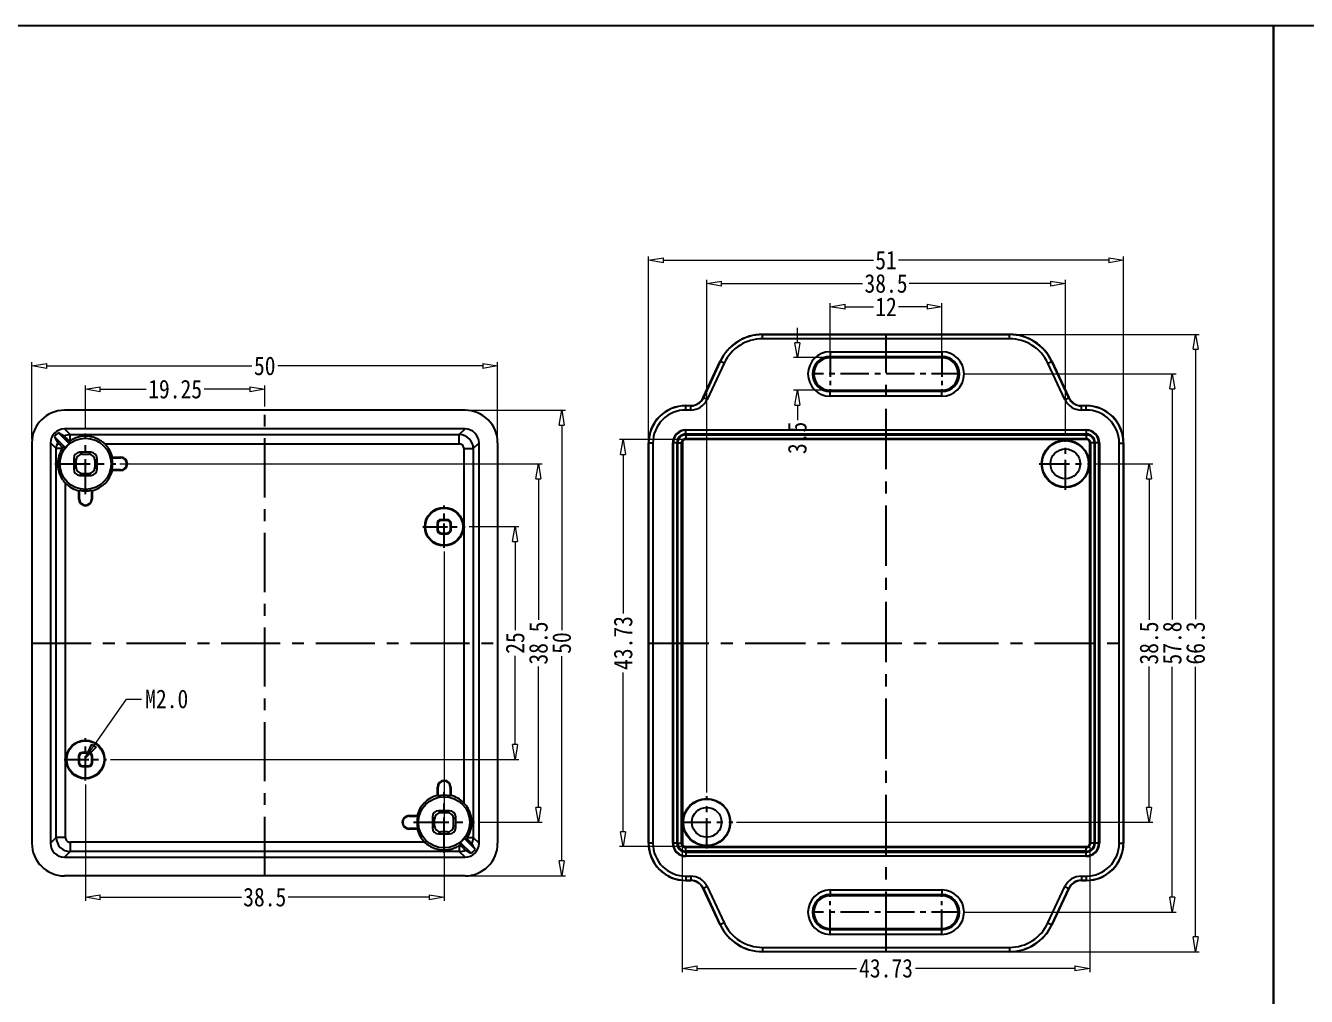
# Model space of a CAD drawing. Header units: millimetres. Extents: x 1786 to 4839, y -3109 to -1928.
# Drawn here: x 4467 to 4604.5, y -2880.4 to -2776.1 of the extents above; entities that cross this region are included whole.
import ezdxf

# ---------------------------------------------------------------- set-up
doc = ezdxf.new("R2010")
doc.units = ezdxf.units.MM
doc.linetypes.add('CENTER', pattern=[50.8, 31.75, -6.35, 6.35, -6.35])
doc.layers.add('dim', color=3, linetype='Continuous', lineweight=9)
doc.styles.add('FFS', font='simfang.ttf', dxfattribs={"width": 0.85})
doc.dimstyles.new('YanXiu', dxfattribs={"dimtxt": 2.5, "dimasz": 2.2, "dimexe": 1, "dimexo": 0.6, "dimgap": 0.66, "dimtad": 0, "dimzin": 9, "dimdsep": 46, "dimtxsty": 'FFS', "dimblk": 'CLOSEDBLANK', "dimcen": 0, "dimclrd": 256, "dimclre": 131, "dimclrt": 42, "dimazin": 0, "dimtfac": 1, "dimtofl": 0, "dimtmove": 0, "dimatfit": 3, "dimldrblk": 'CLOSEDBLANK', "dimfxl": 0, "dimlwd": 5, "dimlwe": 5, "dimarcsym": 0})

# ---------------------------------------------------------------- blocks, each defined once
blk = doc.blocks.new('_ClosedBlank')
at = {"color": 0, "linetype": 'ByBlock', "lineweight": -2}
for p, q in [((-1, 0.167), (0, 0)), ((-1, 0.167), (-1, -0.167)), ((0, 0), (-1, -0.167))]:
    blk.add_line(p, q, dxfattribs=at)
blk = doc.blocks.new('*D66')
at = {"layer": 'Defpoints', "color": 0}
for p in [(4727.49, -2823.77, 0), (4732.84, -2823.77), (4688.99, -2848.77, 0)]:
    blk.add_point(p, dxfattribs=at)
at = {"layer": 'dim', "color": 131, "lineweight": 5}
for p, q in [((4727.89, -2823.77), (4733.24, -2823.77)), ((4689.39, -2848.77), (4733.24, -2848.77))]:
    blk.add_line(p, q, dxfattribs=at)
at = {"layer": 'dim', "lineweight": 5}
for p, q in [((4732.84, -2825.37), (4732.84, -2834.9)), ((4732.84, -2847.17), (4732.84, -2837.65))]:
    blk.add_line(p, q, dxfattribs=at)
at = {"layer": 'dim', "lineweight": 5, "xscale": 1.6, "yscale": 1.6, "zscale": 1.6}
for p, rotation in [((4732.84, -2823.77), 90), ((4732.84, -2848.77), 270)]:
    blk.add_blockref('_ClosedBlank', p, dxfattribs=dict(at, rotation=rotation))
at = {"layer": 'dim', "color": 42, "insert": (4732.84, -2836.27), "char_height": 2, "attachment_point": 5, "rotation": 90, "style": 'FFS'}
blk.add_mtext('25', dxfattribs=at)
blk = doc.blocks.new('*D67')
at = {"layer": 'Defpoints', "color": 0}
for p in [(4689.99, -2817.02, 0), (4735.34, -2817.02), (4728.49, -2855.52, 0)]:
    blk.add_point(p, dxfattribs=at)
at = {"layer": 'dim', "color": 131, "lineweight": 5}
for p, q in [((4690.39, -2817.02), (4735.74, -2817.02)), ((4728.89, -2855.52), (4735.74, -2855.52))]:
    blk.add_line(p, q, dxfattribs=at)
at = {"layer": 'dim', "lineweight": 5}
for p, q in [((4735.34, -2818.62), (4735.34, -2833.77)), ((4735.34, -2853.92), (4735.34, -2838.78))]:
    blk.add_line(p, q, dxfattribs=at)
at = {"layer": 'dim', "lineweight": 5, "xscale": 1.6, "yscale": 1.6, "zscale": 1.6}
for p, rotation in [((4735.34, -2817.02), 90), ((4735.34, -2855.52), 270)]:
    blk.add_blockref('_ClosedBlank', p, dxfattribs=dict(at, rotation=rotation))
at = {"layer": 'dim', "color": 42, "insert": (4735.34, -2836.27), "char_height": 2, "attachment_point": 5, "rotation": 90, "style": 'FFS'}
blk.add_mtext('38.5', dxfattribs=at)
blk = doc.blocks.new('*D68')
at = {"layer": 'Defpoints', "color": 0}
for p in [(4727.47, -2811.27, 0), (4737.84, -2811.27), (4727.47, -2861.27, 0)]:
    blk.add_point(p, dxfattribs=at)
at = {"layer": 'dim', "color": 131, "lineweight": 5}
for p, q in [((4727.86, -2811.27), (4738.24, -2811.27)), ((4727.86, -2861.27), (4738.24, -2861.27))]:
    blk.add_line(p, q, dxfattribs=at)
at = {"layer": 'dim', "lineweight": 5}
for p, q in [((4737.84, -2812.87), (4737.84, -2834.87)), ((4737.84, -2859.67), (4737.84, -2837.68))]:
    blk.add_line(p, q, dxfattribs=at)
at = {"layer": 'dim', "lineweight": 5, "xscale": 1.6, "yscale": 1.6, "zscale": 1.6}
for p, rotation in [((4737.84, -2811.27), 90), ((4737.84, -2861.27), 270)]:
    blk.add_blockref('_ClosedBlank', p, dxfattribs=dict(at, rotation=rotation))
at = {"layer": 'dim', "color": 42, "insert": (4737.84, -2836.27), "char_height": 2, "attachment_point": 5, "rotation": 90, "style": 'FFS'}
blk.add_mtext('50', dxfattribs=at)
blk = doc.blocks.new('*D69')
at = {"layer": 'Defpoints', "color": 0}
for p in [(4705.96, -2809.01), (4705.96, -2811.27, 0), (4686.71, -2813.75, 0)]:
    blk.add_point(p, dxfattribs=at)
at = {"layer": 'dim', "color": 131, "lineweight": 5}
for p, q in [((4686.71, -2813.35), (4686.71, -2808.61)), ((4705.96, -2810.87), (4705.96, -2808.61))]:
    blk.add_line(p, q, dxfattribs=at)
at = {"layer": 'dim', "lineweight": 5}
for p, q in [((4688.31, -2809.01), (4693.23, -2809.01)), ((4704.36, -2809.01), (4699.45, -2809.01))]:
    blk.add_line(p, q, dxfattribs=at)
at = {"layer": 'dim', "lineweight": 5, "xscale": 1.6, "yscale": 1.6, "zscale": 1.6, "rotation": 180}
blk.add_blockref('_ClosedBlank', (4686.71, -2809.01), dxfattribs=at)
at = {"layer": 'dim', "lineweight": 5, "xscale": 1.6, "yscale": 1.6, "zscale": 1.6}
blk.add_blockref('_ClosedBlank', (4705.96, -2809.01), dxfattribs=at)
at = {"layer": 'dim', "color": 42, "insert": (4696.34, -2809.01), "char_height": 2, "attachment_point": 5, "style": 'FFS'}
blk.add_mtext('19.25', dxfattribs=at)
blk = doc.blocks.new('*D70')
at = {"layer": 'Defpoints', "color": 0}
for p in [(4730.96, -2806.51), (4680.96, -2814.77, 0), (4730.96, -2814.77, 0)]:
    blk.add_point(p, dxfattribs=at)
at = {"layer": 'dim', "color": 131, "lineweight": 5}
for p, q in [((4680.96, -2814.37), (4680.96, -2806.11)), ((4730.96, -2814.37), (4730.96, -2806.11))]:
    blk.add_line(p, q, dxfattribs=at)
at = {"layer": 'dim', "lineweight": 5}
for p, q in [((4682.56, -2806.51), (4704.56, -2806.51)), ((4729.36, -2806.51), (4707.36, -2806.51))]:
    blk.add_line(p, q, dxfattribs=at)
at = {"layer": 'dim', "lineweight": 5, "xscale": 1.6, "yscale": 1.6, "zscale": 1.6, "rotation": 180}
blk.add_blockref('_ClosedBlank', (4680.96, -2806.51), dxfattribs=at)
at = {"layer": 'dim', "lineweight": 5, "xscale": 1.6, "yscale": 1.6, "zscale": 1.6}
blk.add_blockref('_ClosedBlank', (4730.96, -2806.51), dxfattribs=at)
at = {"layer": 'dim', "color": 42, "insert": (4705.96, -2806.51), "char_height": 2, "attachment_point": 5, "style": 'FFS'}
blk.add_mtext('50', dxfattribs=at)
blk = doc.blocks.new('*D71')
at = {"layer": 'Defpoints', "color": 0}
for p in [(4725.21, -2826.05, 0), (4686.71, -2851.05, 0), (4725.21, -2863.57)]:
    blk.add_point(p, dxfattribs=at)
at = {"layer": 'dim', "color": 131, "lineweight": 5}
for p, q in [((4725.21, -2826.45), (4725.21, -2863.97)), ((4686.71, -2851.45), (4686.71, -2863.97))]:
    blk.add_line(p, q, dxfattribs=at)
at = {"layer": 'dim', "lineweight": 5}
for p, q in [((4688.31, -2863.57), (4703.46, -2863.57)), ((4723.61, -2863.57), (4708.47, -2863.57))]:
    blk.add_line(p, q, dxfattribs=at)
at = {"layer": 'dim', "lineweight": 5, "xscale": 1.6, "yscale": 1.6, "zscale": 1.6, "rotation": 180}
blk.add_blockref('_ClosedBlank', (4686.71, -2863.57), dxfattribs=at)
at = {"layer": 'dim', "lineweight": 5, "xscale": 1.6, "yscale": 1.6, "zscale": 1.6}
blk.add_blockref('_ClosedBlank', (4725.21, -2863.57), dxfattribs=at)
at = {"layer": 'dim', "color": 42, "insert": (4705.96, -2863.57), "char_height": 2, "attachment_point": 5, "style": 'FFS'}
blk.add_mtext('38.5', dxfattribs=at)
blk = doc.blocks.new('*D72')
at = {"layer": 'Defpoints', "color": 0}
for p in [(4544.47, -2863.93, 0), (4588.2, -2863.93, 0), (4588.2, -2877.37)]:
    blk.add_point(p, dxfattribs=at)
at = {"layer": 'dim', "color": 131, "lineweight": 5}
for p, q in [((4544.47, -2864.33), (4544.47, -2877.77)), ((4588.2, -2864.33), (4588.2, -2877.77))]:
    blk.add_line(p, q, dxfattribs=at)
at = {"layer": 'dim', "lineweight": 5}
for p, q in [((4546.07, -2877.37), (4563.17, -2877.37)), ((4586.6, -2877.37), (4569.51, -2877.37))]:
    blk.add_line(p, q, dxfattribs=at)
at = {"layer": 'dim', "lineweight": 5, "xscale": 1.6, "yscale": 1.6, "zscale": 1.6, "rotation": 180}
blk.add_blockref('_ClosedBlank', (4544.47, -2877.37), dxfattribs=at)
at = {"layer": 'dim', "lineweight": 5, "xscale": 1.6, "yscale": 1.6, "zscale": 1.6}
blk.add_blockref('_ClosedBlank', (4588.2, -2877.37), dxfattribs=at)
at = {"layer": 'dim', "color": 42, "insert": (4566.34, -2877.37), "char_height": 2, "attachment_point": 5, "style": 'FFS'}
blk.add_mtext('43.73', dxfattribs=at)
blk = doc.blocks.new('*D73')
at = {"layer": 'Defpoints', "color": 0}
for p in [(4538.12, -2820.57), (4544.84, -2820.57, 0), (4544.84, -2864.3, 0)]:
    blk.add_point(p, dxfattribs=at)
at = {"layer": 'dim', "color": 131, "lineweight": 5}
for p, q in [((4544.44, -2820.57), (4537.72, -2820.57)), ((4544.44, -2864.3), (4537.72, -2864.3))]:
    blk.add_line(p, q, dxfattribs=at)
at = {"layer": 'dim', "lineweight": 5}
for p, q in [((4538.12, -2822.17), (4538.12, -2839.26)), ((4538.12, -2862.7), (4538.12, -2845.61))]:
    blk.add_line(p, q, dxfattribs=at)
at = {"layer": 'dim', "lineweight": 5, "xscale": 1.6, "yscale": 1.6, "zscale": 1.6}
for p, rotation in [((4538.12, -2820.57), 90), ((4538.12, -2864.3), 270)]:
    blk.add_blockref('_ClosedBlank', p, dxfattribs=dict(at, rotation=rotation))
at = {"layer": 'dim', "color": 42, "insert": (4538.12, -2842.43), "char_height": 2, "attachment_point": 5, "rotation": 90, "style": 'FFS'}
blk.add_mtext('43.73', dxfattribs=at)
blk = doc.blocks.new('*D74')
at = {"layer": 'Defpoints', "color": 0}
for p in [(4588.4, -2823.18), (4594.57, -2823.18), (4549.9, -2861.68)]:
    blk.add_point(p, dxfattribs=at)
at = {"layer": 'dim', "color": 131, "lineweight": 5}
for p, q in [((4588.8, -2823.18), (4594.97, -2823.18)), ((4550.3, -2861.68), (4594.97, -2861.68))]:
    blk.add_line(p, q, dxfattribs=at)
at = {"layer": 'dim', "lineweight": 5}
for p, q in [((4594.57, -2824.78), (4594.57, -2839.93)), ((4594.57, -2860.08), (4594.57, -2844.94))]:
    blk.add_line(p, q, dxfattribs=at)
at = {"layer": 'dim', "lineweight": 5, "xscale": 1.6, "yscale": 1.6, "zscale": 1.6}
for p, rotation in [((4594.57, -2823.18), 90), ((4594.57, -2861.68), 270)]:
    blk.add_blockref('_ClosedBlank', p, dxfattribs=dict(at, rotation=rotation))
at = {"layer": 'dim', "color": 42, "insert": (4594.57, -2842.43), "char_height": 2, "attachment_point": 5, "rotation": 90, "style": 'FFS'}
blk.add_mtext('38.5', dxfattribs=at)
blk = doc.blocks.new('*D75')
at = {"layer": 'Defpoints', "color": 0}
for p in [(4574.26, -2813.53, 0), (4597.07, -2813.53), (4574.26, -2871.33, 0)]:
    blk.add_point(p, dxfattribs=at)
at = {"layer": 'dim', "color": 131, "lineweight": 5}
for p, q in [((4574.66, -2813.53), (4597.47, -2813.53)), ((4574.66, -2871.33), (4597.47, -2871.33))]:
    blk.add_line(p, q, dxfattribs=at)
at = {"layer": 'dim', "lineweight": 5}
for p, q in [((4597.07, -2815.13), (4597.07, -2839.9)), ((4597.07, -2869.73), (4597.07, -2844.97))]:
    blk.add_line(p, q, dxfattribs=at)
at = {"layer": 'dim', "lineweight": 5, "xscale": 1.6, "yscale": 1.6, "zscale": 1.6}
for p, rotation in [((4597.07, -2813.53), 90), ((4597.07, -2871.33), 270)]:
    blk.add_blockref('_ClosedBlank', p, dxfattribs=dict(at, rotation=rotation))
at = {"layer": 'dim', "color": 42, "insert": (4597.07, -2842.43), "char_height": 2, "attachment_point": 5, "rotation": 90, "style": 'FFS'}
blk.add_mtext('57.8', dxfattribs=at)
blk = doc.blocks.new('*D76')
at = {"layer": 'Defpoints', "color": 0}
for p in [(4579.61, -2809.28, 0), (4599.57, -2809.28), (4579.61, -2875.58, 0)]:
    blk.add_point(p, dxfattribs=at)
at = {"layer": 'dim', "color": 131, "lineweight": 5}
for p, q in [((4580.01, -2809.28), (4599.97, -2809.28)), ((4580.01, -2875.58), (4599.97, -2875.58))]:
    blk.add_line(p, q, dxfattribs=at)
at = {"layer": 'dim', "lineweight": 5}
for p, q in [((4599.57, -2810.88), (4599.57, -2839.87)), ((4599.57, -2873.98), (4599.57, -2845))]:
    blk.add_line(p, q, dxfattribs=at)
at = {"layer": 'dim', "lineweight": 5, "xscale": 1.6, "yscale": 1.6, "zscale": 1.6}
for p, rotation in [((4599.57, -2809.28), 90), ((4599.57, -2875.58), 270)]:
    blk.add_blockref('_ClosedBlank', p, dxfattribs=dict(at, rotation=rotation))
at = {"layer": 'dim', "color": 42, "insert": (4599.57, -2842.43), "char_height": 2, "attachment_point": 5, "rotation": 90, "style": 'FFS'}
blk.add_mtext('66.3', dxfattribs=at)
blk = doc.blocks.new('*D77')
at = {"layer": 'Defpoints', "color": 0}
for p in [(4547.09, -2803.82), (4585.59, -2820.38), (4547.09, -2858.88)]:
    blk.add_point(p, dxfattribs=at)
at = {"layer": 'dim', "color": 131, "lineweight": 5}
for p, q in [((4547.09, -2858.48), (4547.09, -2803.42)), ((4585.59, -2819.98), (4585.59, -2803.42))]:
    blk.add_line(p, q, dxfattribs=at)
at = {"layer": 'dim', "lineweight": 5}
for p, q in [((4548.69, -2803.82), (4563.83, -2803.82)), ((4583.99, -2803.82), (4568.84, -2803.82))]:
    blk.add_line(p, q, dxfattribs=at)
at = {"layer": 'dim', "lineweight": 5, "xscale": 1.6, "yscale": 1.6, "zscale": 1.6, "rotation": 180}
blk.add_blockref('_ClosedBlank', (4547.09, -2803.82), dxfattribs=at)
at = {"layer": 'dim', "lineweight": 5, "xscale": 1.6, "yscale": 1.6, "zscale": 1.6}
blk.add_blockref('_ClosedBlank', (4585.59, -2803.82), dxfattribs=at)
at = {"layer": 'dim', "color": 42, "insert": (4566.34, -2803.82), "char_height": 2, "attachment_point": 5, "style": 'FFS'}
blk.add_mtext('38.5', dxfattribs=at)
blk = doc.blocks.new('*D78')
at = {"layer": 'Defpoints', "color": 0}
for p in [(4560.34, -2806.32), (4560.34, -2812.11, 0), (4572.34, -2812.11, 0)]:
    blk.add_point(p, dxfattribs=at)
at = {"layer": 'dim', "color": 131, "lineweight": 5}
for p, q in [((4560.34, -2811.71), (4560.34, -2805.92)), ((4572.34, -2811.71), (4572.34, -2805.92))]:
    blk.add_line(p, q, dxfattribs=at)
at = {"layer": 'dim', "lineweight": 5}
for p, q in [((4561.94, -2806.32), (4564.99, -2806.32)), ((4570.74, -2806.32), (4567.69, -2806.32))]:
    blk.add_line(p, q, dxfattribs=at)
at = {"layer": 'dim', "lineweight": 5, "xscale": 1.6, "yscale": 1.6, "zscale": 1.6, "rotation": 180}
blk.add_blockref('_ClosedBlank', (4560.34, -2806.32), dxfattribs=at)
at = {"layer": 'dim', "lineweight": 5, "xscale": 1.6, "yscale": 1.6, "zscale": 1.6}
blk.add_blockref('_ClosedBlank', (4572.34, -2806.32), dxfattribs=at)
at = {"layer": 'dim', "color": 42, "insert": (4566.34, -2806.32), "char_height": 2, "attachment_point": 5, "style": 'FFS'}
blk.add_mtext('12', dxfattribs=at)
blk = doc.blocks.new('*D79')
at = {"layer": 'Defpoints', "color": 0}
for p in [(4560.34, -2811.78), (4556.82, -2815.28), (4560.34, -2815.28)]:
    blk.add_point(p, dxfattribs=at)
at = {"layer": 'dim', "lineweight": 5}
for p, q in [((4556.82, -2810.18), (4556.82, -2808.58)), ((4556.82, -2816.88), (4556.82, -2818.48))]:
    blk.add_line(p, q, dxfattribs=at)
at = {"layer": 'dim', "color": 131, "lineweight": 5}
for p, q in [((4559.94, -2811.78), (4556.42, -2811.78)), ((4559.94, -2815.28), (4556.42, -2815.28))]:
    blk.add_line(p, q, dxfattribs=at)
at = {"layer": 'dim', "lineweight": 5, "xscale": 1.6, "yscale": 1.6, "zscale": 1.6}
for p, rotation in [((4556.82, -2811.78), 270), ((4556.82, -2815.28), 90)]:
    blk.add_blockref('_ClosedBlank', p, dxfattribs=dict(at, rotation=rotation))
at = {"layer": 'dim', "color": 42, "insert": (4556.82, -2820.4), "char_height": 2, "attachment_point": 5, "rotation": 90, "style": 'FFS'}
blk.add_mtext('3.5', dxfattribs=at)
blk = doc.blocks.new('*D80')
at = {"layer": 'Defpoints', "color": 0}
for p in [(4540.84, -2801.32), (4540.84, -2820.94, 0), (4591.84, -2820.94, 0)]:
    blk.add_point(p, dxfattribs=at)
at = {"layer": 'dim', "color": 131, "lineweight": 5}
for p, q in [((4540.84, -2820.54), (4540.84, -2800.92)), ((4591.84, -2820.54), (4591.84, -2800.92))]:
    blk.add_line(p, q, dxfattribs=at)
at = {"layer": 'dim', "lineweight": 5}
for p, q in [((4542.44, -2801.32), (4565.01, -2801.32)), ((4590.24, -2801.32), (4567.67, -2801.32))]:
    blk.add_line(p, q, dxfattribs=at)
at = {"layer": 'dim', "lineweight": 5, "xscale": 1.6, "yscale": 1.6, "zscale": 1.6, "rotation": 180}
blk.add_blockref('_ClosedBlank', (4540.84, -2801.32), dxfattribs=at)
at = {"layer": 'dim', "lineweight": 5, "xscale": 1.6, "yscale": 1.6, "zscale": 1.6}
blk.add_blockref('_ClosedBlank', (4591.84, -2801.32), dxfattribs=at)
at = {"layer": 'dim', "color": 42, "insert": (4566.34, -2801.32), "char_height": 2, "attachment_point": 5, "style": 'FFS'}
blk.add_mtext('51', dxfattribs=at)
blk = doc.blocks.new('*u85')
at = {"color": 7, "linetype": 'Continuous'}
for p, q in [((21.503, 25, 0), (-21.503, 25, 0)), ((-22.58, 22.144, 0), (-21.425, 20.989, 0)), ((-20.989, 21.425, 0), (-22.144, 22.58, 0)), ((21.5, 22.998, 0), (-21.5, 22.998, 0)), ((-20.886, 22.385, 0), (-21.5, 22.998, 0)), ((-20.886, 22.385, 0), (20.886, 22.385, 0)), ((-20.886, 21.736, 0), (-20.886, 22.385, 0)), ((20.886, 22.385, 0), (21.5, 22.998, 0)), ((20.886, 21.386, 0), (20.886, 22.385, 0)), ((-25, 21.503, 0), (-25, -21.503, 0)), ((-22.998, 21.5, 0), (-22.998, -21.5, 0)), ((-22.385, 20.886, 0), (-22.998, 21.5, 0)), ((-22.385, -20.886, 0), (-22.385, 20.886, 0)), ((-21.736, 20.886, 0), (-22.385, 20.886, 0)), ((-17.176, 21.386, 0), (20.886, 21.386, 0)), ((21.386, 20.886, 0), (22.385, 20.886, 0)), ((21.386, 20.886, 0), (21.386, -17.176, 0)), ((22.385, 20.886, 0), (22.998, 21.5, 0)), ((22.385, 20.886, 0), (22.385, -20.886, 0)), ((22.998, -21.5, 0), (22.998, 21.5, 0)), ((25, 21.503, 0), (25, -21.503, 0)), ((-20.5, 19.836, 0), (-20.5, 18.664, 0)), ((-20.5, 19.836, 0), (-20.273, 19.609, 0)), ((-20.273, 19.609, 0), (-20.273, 18.891, 0)), ((-18.664, 20.5, 0), (-19.836, 20.5, 0)), ((-19.836, 20.5, 0), (-19.609, 20.273, 0)), ((-19.609, 20.273, 0), (-18.891, 20.273, 0)), ((-18.664, 20.5, 0), (-18.891, 20.273, 0)), ((-18, 19.836, 0), (-18.227, 19.609, 0)), ((-18.227, 19.609, 0), (-18.227, 18.891, 0)), ((-18, 18.664, 0), (-18, 19.836, 0)), ((-16.417, 19.9, 0), (-15.47, 19.9, 0)), ((-16.361, 19.97, 0), (-15.47, 19.97, 0)), ((-15.47, 19.9, 0), (-15.47, 19.97, 0)), ((-20.5, 18.664, 0), (-20.273, 18.891, 0)), ((-19.836, 18, 0), (-19.609, 18.227, 0)), ((-19.836, 18, 0), (-18.664, 18, 0)), ((-19.609, 18.227, 0), (-18.891, 18.227, 0)), ((-18.664, 18, 0), (-18.891, 18.227, 0)), ((-18, 18.664, 0), (-18.227, 18.891, 0)), ((-15.47, 18.6, 0), (-16.417, 18.6, 0)), ((-15.47, 18.53, 0), (-16.361, 18.53, 0)), ((-15.47, 18.6, 0), (-15.47, 18.53, 0)), ((-21.386, -20.886, 0), (-21.386, 17.176, 0)), ((-19.97, 15.47, 0), (-19.97, 16.361, 0)), ((-19.9, 15.47, 0), (-19.97, 15.47, 0)), ((-19.9, 15.47, 0), (-19.9, 16.417, 0)), ((-18.6, 16.417, 0), (-18.6, 15.47, 0)), ((-18.6, 15.47, 0), (-18.53, 15.47, 0)), ((-18.53, 16.361, 0), (-18.53, 15.47, 0)), ((18.5, 12.851, 0), (18.57, 12.782, 0)), ((18.5, 12.851, 0), (18.5, 12.149, 0)), ((18.57, 12.782, 0), (18.57, 12.218, 0)), ((18.899, 13.25, 0), (18.968, 13.18, 0)), ((19.601, 13.25, 0), (18.899, 13.25, 0)), ((19.532, 13.18, 0), (18.968, 13.18, 0)), ((19.601, 13.25, 0), (19.532, 13.18, 0)), ((20, 12.851, 0), (19.93, 12.782, 0)), ((19.93, 12.218, 0), (19.93, 12.782, 0)), ((20, 12.149, 0), (20, 12.851, 0)), ((18.5, 12.149, 0), (18.57, 12.218, 0)), ((18.899, 11.75, 0), (18.968, 11.82, 0)), ((18.899, 11.75, 0), (19.601, 11.75, 0)), ((18.968, 11.82, 0), (19.532, 11.82, 0)), ((19.601, 11.75, 0), (19.532, 11.82, 0)), ((20, 12.149, 0), (19.93, 12.218, 0)), ((-20, -12.149, 0), (-20, -12.851, 0)), ((-20, -12.149, 0), (-19.93, -12.218, 0)), ((-19.93, -12.218, 0), (-19.93, -12.782, 0)), ((-18.899, -11.75, 0), (-19.601, -11.75, 0)), ((-19.601, -11.75, 0), (-19.532, -11.82, 0)), ((-18.968, -11.82, 0), (-19.532, -11.82, 0)), ((-18.899, -11.75, 0), (-18.968, -11.82, 0)), ((-18.5, -12.149, 0), (-18.57, -12.218, 0)), ((-18.57, -12.782, 0), (-18.57, -12.218, 0)), ((-18.5, -12.851, 0), (-18.5, -12.149, 0)), ((-20, -12.851, 0), (-19.93, -12.782, 0)), ((-19.601, -13.25, 0), (-19.532, -13.18, 0)), ((-19.601, -13.25, 0), (-18.899, -13.25, 0)), ((-19.532, -13.18, 0), (-18.968, -13.18, 0)), ((-18.899, -13.25, 0), (-18.968, -13.18, 0)), ((-18.5, -12.851, 0), (-18.57, -12.782, 0)), ((18.53, -15.47, 0), (18.6, -15.47, 0)), ((18.53, -16.361, 0), (18.53, -15.47, 0)), ((18.6, -16.417, 0), (18.6, -15.47, 0)), ((19.97, -15.47, 0), (19.9, -15.47, 0)), ((19.9, -15.47, 0), (19.9, -16.417, 0)), ((19.97, -15.47, 0), (19.97, -16.361, 0)), ((15.47, -18.6, 0), (15.47, -18.53, 0)), ((15.47, -18.53, 0), (16.361, -18.53, 0)), ((15.47, -18.6, 0), (16.417, -18.6, 0)), ((18, -18.664, 0), (18.227, -18.891, 0)), ((18, -18.664, 0), (18, -19.836, 0)), ((18.227, -19.609, 0), (18.227, -18.891, 0)), ((18.664, -18, 0), (18.891, -18.227, 0)), ((19.836, -18, 0), (18.664, -18, 0)), ((19.609, -18.227, 0), (18.891, -18.227, 0)), ((19.836, -18, 0), (19.609, -18.227, 0)), ((20.5, -18.664, 0), (20.273, -18.891, 0)), ((20.273, -19.609, 0), (20.273, -18.891, 0)), ((20.5, -19.836, 0), (20.5, -18.664, 0)), ((15.47, -19.9, 0), (15.47, -19.97, 0)), ((16.417, -19.9, 0), (15.47, -19.9, 0)), ((16.361, -19.97, 0), (15.47, -19.97, 0)), ((18, -19.836, 0), (18.227, -19.609, 0)), ((18.664, -20.5, 0), (18.891, -20.273, 0)), ((18.664, -20.5, 0), (19.836, -20.5, 0)), ((19.609, -20.273, 0), (18.891, -20.273, 0)), ((19.836, -20.5, 0), (19.609, -20.273, 0)), ((20.5, -19.836, 0), (20.273, -19.609, 0)), ((-22.385, -20.886, 0), (-22.998, -21.5, 0)), ((-21.386, -20.886, 0), (-22.385, -20.886, 0)), ((-20.886, -21.386, 0), (-20.886, -22.385, 0)), ((17.176, -21.386, 0), (-20.886, -21.386, 0)), ((20.886, -21.736, 0), (20.886, -22.385, 0)), ((20.989, -21.425, 0), (22.144, -22.58, 0)), ((22.58, -22.144, 0), (21.425, -20.989, 0)), ((21.736, -20.886, 0), (22.385, -20.886, 0)), ((22.385, -20.886, 0), (22.998, -21.5, 0)), ((-20.886, -22.385, 0), (-21.5, -22.998, 0)), ((-21.5, -22.998, 0), (21.5, -22.998, 0)), ((20.886, -22.385, 0), (-20.886, -22.385, 0)), ((20.886, -22.385, 0), (21.5, -22.998, 0)), ((21.503, -25, 0), (-21.503, -25, 0))]:
    blk.add_line(p, q, dxfattribs=at)
at = {"color": 1, "linetype": 'CENTER', "ltscale": 0.2}
for p, q in [((0, -25), (0, 25)), ((-25, 0), (25, 0))]:
    blk.add_line(p, q, dxfattribs=at)
at = {"color": 1, "linetype": 'CENTER', "ltscale": 0.119077}
for p, q in [((-19.25, 15.975), (-19.25, 22.525)), ((-22.525, 19.25), (-15.975, 19.25)), ((19.25, -22.525), (19.25, -15.975)), ((15.975, -19.25), (22.525, -19.25))]:
    blk.add_line(p, q, dxfattribs=at)
at = {"color": 1, "linetype": 'CENTER', "ltscale": 0.082793}
for p, q in [((19.25, 10.223), (19.25, 14.777)), ((16.973, 12.5), (21.527, 12.5)), ((-19.25, -14.777), (-19.25, -10.223)), ((-21.527, -12.5), (-16.973, -12.5))]:
    blk.add_line(p, q, dxfattribs=at)
at = {"color": 7, "linetype": 'Continuous'}
for centre, radius in [((-19.25, 19.25, 0), 2.75), ((19.25, 12.5, 0), 2.07), ((19.25, 12.5, 0), 2), ((-19.25, -12.5, 0), 2.07), ((-19.25, -12.5, 0), 2), ((19.25, -19.25, 0), 2.75)]:
    blk.add_circle(centre, radius, dxfattribs=at)
for centre, radius, start, end in [((-20.884, 20.885, 0), 1.5, 90.07046, 116.2067), ((20.884, 20.884, 0), 1.501, 0.07634, 89.92391), ((-20.885, 20.884, 0), 1.5, 153.79445, 179.92865), ((-19.309, 19.301, 0), 2.898, 144.82208, 146.84429), ((-20.961, 12.621, 0), 8.381, 93.17085, 94.90196), ((-19.25, 19.25, 0), 2.785, 128.65044, 141.34956), ((-19.301, 19.309, 0), 2.898, 123.15577, 125.17794), ((-19.25, 19.25, 0), 2.977, 13.99284, 45.84712), ((20.887, 20.887, 0), 0.499, 359.97921, 90.02079), ((-23.832, 25.807, 0), 9.481, 321.46115, 321.9986), ((-19.25, 19.25, 0), 2.907, 347.07997, 12.92003), ((-15.47, 19.25, 0), 0.72, 270, 90), ((-15.47, 19.25, 0), 0.65, 270, 90), ((-19.25, 19.25, 0), 2.977, 283.99284, 346.00716), ((-23.862, 12.67, 0), 9.518, 38.00246, 38.53778), ((-19.25, 19.25, 0), 2.977, 224.15288, 256.00716), ((-25.83, 23.862, 0), 9.518, 308.00246, 308.53778), ((-19.25, 15.47, 0), 0.72, 180, 0), ((-19.25, 19.25, 0), 2.907, 257.07997, 282.92003), ((-19.25, 15.47, 0), 0.65, 180, 0), ((-12.693, 23.832, 0), 9.481, 231.46115, 231.99861), ((19.25, -15.47, 0), 0.72, 0, 180), ((19.25, -15.47, 0), 0.65, 0, 180), ((19.25, -19.25, 0), 2.977, 103.99284, 166.00716), ((12.693, -23.832, 0), 9.481, 51.46115, 51.9986), ((19.25, -19.25, 0), 2.907, 77.07997, 102.92003), ((25.83, -23.862, 0), 9.518, 128.00246, 128.53778), ((19.25, -19.25, 0), 2.977, 44.15288, 76.00716), ((15.47, -19.25, 0), 0.72, 90, 270), ((15.47, -19.25, 0), 0.65, 90, 270), ((19.25, -19.25, 0), 2.907, 167.07997, 192.92003), ((23.862, -12.67, 0), 9.518, 218.00246, 218.53778), ((23.832, -25.807, 0), 9.481, 141.46115, 141.9986), ((19.25, -19.25, 0), 2.977, 193.99284, 225.84712), ((-20.884, -20.884, 0), 1.501, 180.07634, 269.92391), ((-20.887, -20.887, 0), 0.499, 179.97829, 270.02171), ((19.301, -19.309, 0), 2.898, 303.15577, 305.17794), ((19.25, -19.25, 0), 2.785, 308.65044, 321.34956), ((20.961, -12.621, 0), 8.381, 273.17085, 274.90196), ((19.309, -19.301, 0), 2.898, 324.82208, 326.84429), ((20.885, -20.884, 0), 1.5, 333.79445, 359.92865), ((20.884, -20.885, 0), 1.5, 270.07046, 296.2067)]:
    blk.add_arc(centre, radius, start, end, dxfattribs=at)
for centre, major_axis, ratio, start_param, end_param in [((-21.497, 21.497, 0), (2.48, -2.48), 0.9980992, 2.3571458, 3.9260395), ((21.497, 21.497, 0), (-2.48, -2.48), 0.9980992, 2.3571458, 3.9260395), ((-21.497, 21.497, 0), (1.063, -1.063), 0.9980992, 2.3571458, 3.9260395), ((-21.322, 21.322, 0), (1.063, -1.063), 0.9980992, 2.9347923, 3.348393), ((-22.092, 22.092, 0), (-2.873, 4.925), 0.0693471, 1.5198349, 1.6412724), ((-22.092, 22.092, 0), (-4.925, 2.873), 0.0693471, -1.6412724, -1.5198349), ((21.497, 21.497, 0), (-1.063, -1.063), 0.9980992, 2.3571458, 3.9260395), ((-19.835, 19.835, 0), (-0.47, 0.47), 0.9996955, -0.7852459, 0.7852459), ((-19.608, 19.608, 0), (-0.47, 0.47), 0.9996955, -0.7852459, 0.7852459), ((-18.892, 19.608, 0), (0.47, 0.47), 0.9996955, -0.7852459, 0.7852459), ((-18.665, 19.835, 0), (0.47, 0.47), 0.9996955, -0.7852459, 0.7852459), ((-19.835, 18.665, 0), (0.47, 0.47), 0.9996955, 2.3563468, 3.9268385), ((-19.608, 18.892, 0), (-0.47, -0.47), 0.9996955, -0.7852459, 0.7852459), ((-18.892, 18.892, 0), (0.47, -0.47), 0.9996955, -0.7852459, 0.7852459), ((-18.665, 18.665, 0), (-0.47, 0.47), 0.9996955, -3.9268385, -2.3563468), ((18.899, 12.851, 0), (-0.282, 0.282), 0.9996955, -0.7852459, 0.7852459), ((18.969, 12.781, 0), (-0.282, 0.282), 0.9996955, -0.7852459, 0.7852459), ((19.531, 12.781, 0), (0.282, 0.282), 0.9996955, -0.7852459, 0.7852459), ((19.601, 12.851, 0), (0.282, 0.282), 0.9996955, -0.7852459, 0.7852459), ((18.899, 12.149, 0), (0.282, 0.282), 0.9996955, 2.3563468, 3.9268385), ((18.969, 12.219, 0), (-0.282, -0.282), 0.9996955, -0.7852459, 0.7852459), ((19.531, 12.219, 0), (0.282, -0.282), 0.9996955, -0.7852459, 0.7852459), ((19.601, 12.149, 0), (-0.282, 0.282), 0.9996955, -3.9268385, -2.3563468), ((-19.601, -12.149, 0), (-0.282, 0.282), 0.9996955, -0.7852459, 0.7852459), ((-19.531, -12.219, 0), (-0.282, 0.282), 0.9996955, -0.7852459, 0.7852459), ((-18.969, -12.219, 0), (0.282, 0.282), 0.9996955, -0.7852459, 0.7852459), ((-18.899, -12.149, 0), (-0.282, -0.282), 0.9996955, -3.9268385, -2.3563468), ((-19.601, -12.851, 0), (-0.282, -0.282), 0.9996955, -0.7852459, 0.7852459), ((-19.531, -12.781, 0), (-0.282, -0.282), 0.9996955, -0.7852459, 0.7852459), ((-18.969, -12.781, 0), (0.282, -0.282), 0.9996955, -0.7852459, 0.7852459), ((-18.899, -12.851, 0), (-0.282, 0.282), 0.9996955, -3.9268385, -2.3563468), ((18.665, -18.665, 0), (-0.47, 0.47), 0.9996955, -0.7852459, 0.7852459), ((18.892, -18.892, 0), (-0.47, 0.47), 0.9996955, -0.7852459, 0.7852459), ((19.608, -18.892, 0), (0.47, 0.47), 0.9996955, -0.7852459, 0.7852459), ((19.835, -18.665, 0), (0.47, 0.47), 0.9996955, -0.7852459, 0.7852459), ((18.665, -19.835, 0), (0.47, 0.47), 0.9996955, 2.3563468, 3.9268385), ((18.892, -19.608, 0), (-0.47, -0.47), 0.9996955, -0.7852459, 0.7852459), ((19.608, -19.608, 0), (0.47, -0.47), 0.9996955, -0.7852459, 0.7852459), ((19.835, -19.835, 0), (-0.47, 0.47), 0.9996955, -3.9268385, -2.3563468), ((-21.497, -21.497, 0), (2.48, 2.48), 0.9980992, 2.3571458, 3.9260395), ((-21.497, -21.497, 0), (1.063, 1.063), 0.9980992, 2.3571458, 3.9260395), ((21.497, -21.497, 0), (-1.063, 1.063), 0.9980992, 2.3571458, 3.9260395), ((21.497, -21.497, 0), (-2.48, 2.48), 0.9980992, 2.3571458, 3.9260395), ((22.092, -22.092, 0), (-2.873, 4.925), 0.0693471, -1.6217578, -1.5003203), ((22.092, -22.092, 0), (-4.925, 2.873), 0.0693471, 1.5003202, 1.6217578), ((21.322, -21.322, 0), (-1.063, 1.063), 0.9980992, 2.9347923, 3.348393)]:
    blk.add_ellipse(centre, major_axis=major_axis, ratio=ratio, start_param=start_param, end_param=end_param, dxfattribs=at)
for points, start_tangent, end_tangent in [([(-20.972, 21.678, 0), (-21.097, 21.802, 0), (-21.226, 21.928, 0), (-21.347, 22.045, 0), (-21.446, 22.141, 0), (-21.515, 22.204, 0), (-21.547, 22.231, 0)], (-0.7100743, 0.7041268), (-0.861251, 0.5081798)), ([(-19.25, 22.219, 0), (-19.521, 22.207, 0), (-19.777, 22.173, 0), (-20.019, 22.12, 0), (-20.248, 22.05, 0), (-20.468, 21.963, 0), (-20.681, 21.858, 0), (-20.886, 21.736, 0)], (-1, 0), (-0.8371946, -0.546905)), ([(-17.176, 21.386, 0), (-17.413, 21.592, 0), (-17.666, 21.769, 0), (-17.921, 21.911, 0), (-18.173, 22.021, 0), (-18.43, 22.106, 0), (-18.696, 22.168, 0), (-18.97, 22.206, 0), (-19.25, 22.219, 0)], (-0.7174838, 0.6965752), (-1, 0)), ([(-22.231, 21.547, 0), (-22.204, 21.515, 0), (-22.141, 21.446, 0), (-22.045, 21.347, 0), (-21.928, 21.226, 0), (-21.802, 21.097, 0), (-21.678, 20.972, 0)], (0.5081798, -0.861251), (0.7041268, -0.7100742)), ([(-21.736, 20.886, 0), (-21.972, 20.448, 0), (-22.121, 20.015, 0), (-22.202, 19.575, 0), (-22.217, 19.131, 0), (-22.167, 18.689, 0), (-22.055, 18.266, 0), (-21.88, 17.86, 0), (-21.65, 17.489, 0), (-21.386, 17.176, 0)], (-0.5469042, -0.8371952), (0.6965752, -0.7174838)), ([(-20.989, 21.425, 0), (-20.984, 21.509, 0), (-20.978, 21.593, 0), (-20.972, 21.678, 0)], (0.055382, 0.9984652), (0.0843018, 0.9964403)), ([(21.736, -20.886, 0), (21.972, -20.448, 0), (22.121, -20.015, 0), (22.202, -19.575, 0), (22.217, -19.131, 0), (22.167, -18.689, 0), (22.055, -18.266, 0), (21.88, -17.86, 0), (21.65, -17.489, 0), (21.386, -17.176, 0)], (0.5469042, 0.8371952), (-0.6965752, 0.7174838)), ([(17.176, -21.386, 0), (17.413, -21.592, 0), (17.666, -21.769, 0), (17.921, -21.911, 0), (18.173, -22.021, 0), (18.43, -22.106, 0), (18.696, -22.168, 0), (18.97, -22.206, 0), (19.25, -22.219, 0)], (0.7174838, -0.6965752), (1, 0)), ([(19.25, -22.219, 0), (19.521, -22.207, 0), (19.777, -22.173, 0), (20.019, -22.12, 0), (20.248, -22.05, 0), (20.468, -21.963, 0), (20.681, -21.858, 0), (20.886, -21.736, 0)], (1, 0), (0.8371946, 0.546905)), ([(20.989, -21.425, 0), (20.984, -21.509, 0), (20.978, -21.593, 0), (20.972, -21.678, 0)], (-0.055382, -0.9984652), (-0.0843018, -0.9964403)), ([(20.972, -21.678, 0), (21.097, -21.802, 0), (21.226, -21.928, 0), (21.347, -22.045, 0), (21.446, -22.141, 0), (21.515, -22.204, 0), (21.547, -22.231, 0)], (0.7100743, -0.7041268), (0.861251, -0.5081798)), ([(22.231, -21.547, 0), (22.204, -21.515, 0), (22.141, -21.446, 0), (22.045, -21.347, 0), (21.928, -21.226, 0), (21.802, -21.097, 0), (21.678, -20.972, 0)], (-0.5081798, 0.861251), (-0.7041268, 0.7100742))]:
    blk.add_spline(points, degree=3, dxfattribs=dict(at, start_tangent=start_tangent, end_tangent=end_tangent))
at = {"layer": 'dim', "color": 42, "insert": (-12.839, -6.011, 0), "char_height": 2, "attachment_point": 4, "style": 'FFS'}
blk.add_mtext('M2.0', dxfattribs=at)
at = {"layer": 'dim'}
for base, p1, p2, picture, middle in [((25, 29.762, 0), (-25, 21.503, 0), (25, 21.503, 0), '*D70', (0, 29.762, 0)), ((0, 27.262, 0), (-19.25, 22.525), (0, 25, 0), '*D69', (-9.625, 27.262, 0)), ((19.25, -27.298, 0), (-19.25, -14.777), (19.25, 10.223), '*D71', (0, -27.298, 0))]:
    dim = blk.add_linear_dim(base=base, p1=p1, p2=p2, dimstyle='YanXiu', override={"dimtxt": 2, "dimasz": 1.6, "dimexe": 0.3998, "dimexo": 0.3998, "dimgap": 0.3998}, dxfattribs=at)
    dim.commit()
    dim.dimension.update_dxf_attribs({"geometry": picture, "text_midpoint": middle, "insert": (-4705.962, 2836.274)})
for base, p1, p2, picture, middle in [((31.875, 25, 0), (21.503, -25, 0), (21.503, 25, 0), '*D68', (31.875, 0, 0)), ((29.375, 19.25, 0), (22.525, -19.25), (-15.975, 19.25), '*D67', (29.375, 0, 0)), ((26.875, 12.5, 0), (-16.973, -12.5), (21.527, 12.5), '*D66', (26.875, 0, 0))]:
    dim = blk.add_linear_dim(base=base, p1=p1, p2=p2, angle=90, dimstyle='YanXiu', override={"dimtxt": 2, "dimasz": 1.6, "dimexe": 0.3998, "dimexo": 0.3998, "dimgap": 0.3998}, dxfattribs=at)
    dim.commit()
    dim.dimension.update_dxf_attribs({"geometry": picture, "text_midpoint": middle, "insert": (-4705.962, 2836.274)})
at = {"layer": 'dim', "annotation_type": 0, "has_hookline": 1, "hookline_direction": 0, "text_width": 4.828}
blk.add_leader([(-19.25, -12.333, 0), (-14.839, -6.011, 0), (-13.239, -6.011, 0)], dimstyle='YanXiu', override={"dimtxt": 2, "dimasz": 1.6, "dimexe": 0.3998, "dimexo": 0.3998, "dimgap": 0.3998}, dxfattribs=at)
blk = doc.blocks.new('*u86')
at = {"color": 7, "linetype": 'Continuous'}
for p, q in [((-13.27, 33.15, 0), (13.27, 33.15, 0)), ((-13.27, 33.15, 0), (-13.258, 33.132, 0)), ((-13.259, 32.682, 0), (-13.259, 33.132, 0)), ((13.258, 33.132, 0), (-13.258, 33.132, 0)), ((13.258, 33.132, 0), (13.27, 33.15, 0)), ((13.259, 32.682, 0), (13.259, 33.132, 0)), ((13.259, 32.682, 0), (-13.259, 32.682, 0)), ((-19.619, 26.366, 0), (-17.802, 30.263, 0)), ((-17.802, 30.263, 0), (-17.79, 30.245, 0)), ((-6, 31.282, 0), (6, 31.282, 0)), ((-6, 31.282, 0), (-6, 30.65, 0)), ((-6, 30.782, 0), (6, 30.782, 0)), ((6, 30.65, 0), (-6, 30.65, 0)), ((6, 31.282, 0), (6, 30.65, 0)), ((17.79, 30.245, 0), (17.802, 30.263, 0)), ((17.802, 30.263, 0), (19.619, 26.366, 0)), ((-17.79, 30.245, 0), (-19.607, 26.348, 0)), ((-17.382, 30.055, 0), (-19.199, 26.158, 0)), ((-17.382, 30.055, 0), (-17.79, 30.245, 0)), ((17.382, 30.055, 0), (17.79, 30.245, 0)), ((19.199, 26.158, 0), (17.382, 30.055, 0)), ((19.607, 26.348, 0), (17.79, 30.245, 0)), ((-19.607, 26.348, 0), (-19.619, 26.366, 0)), ((-19.199, 26.158, 0), (-19.607, 26.348, 0)), ((-6, 27.15, 0), (6, 27.15, 0)), ((-6, 26.518, 0), (-6, 27.15, 0)), ((6, 27.018, 0), (-6, 27.018, 0)), ((6, 26.518, 0), (-6, 26.518, 0)), ((6, 26.518, 0), (6, 27.15, 0)), ((19.199, 26.158, 0), (19.607, 26.348, 0)), ((19.607, 26.348, 0), (19.619, 26.366, 0)), ((-21.5, 25.5, 0), (-20.978, 25.5, 0)), ((-21.482, 25.482, 0), (-21.5, 25.5, 0)), ((-20.967, 25.482, 0), (-21.482, 25.482, 0)), ((-21.482, 25.032, 0), (-21.482, 25.482, 0)), ((-20.967, 25.032, 0), (-21.482, 25.032, 0)), ((-20.967, 25.482, 0), (-20.978, 25.5, 0)), ((-20.967, 25.032, 0), (-20.967, 25.482, 0)), ((20.967, 25.482, 0), (20.978, 25.5, 0)), ((21.482, 25.482, 0), (20.967, 25.482, 0)), ((20.967, 25.032, 0), (20.967, 25.482, 0)), ((21.482, 25.032, 0), (20.967, 25.032, 0)), ((20.978, 25.5, 0), (21.5, 25.5, 0)), ((21.5, 25.5, 0), (21.482, 25.482, 0)), ((21.482, 25.032, 0), (21.482, 25.482, 0)), ((-21.5, 22.898, 0), (21.5, 22.898, 0)), ((-21.5, 22.45, 0), (-21.5, 22.898, 0)), ((21.5, 22.849, 0), (-21.5, 22.849, 0)), ((21.5, 22.45, 0), (-21.5, 22.45, 0)), ((-21.5, 22.357, 0), (-21.5, 21.865, 0)), ((-21.5, 22.357, 0), (21.5, 22.357, 0)), ((21.5, 22.898, 0), (21.5, 22.45, 0)), ((21.5, 22.357, 0), (21.5, 21.865, 0)), ((-25.5, -21.5, 0), (-25.5, 21.5, 0)), ((-25.482, 21.482, 0), (-25.5, 21.5, 0)), ((-25.482, 21.482, 0), (-25.482, -21.482, 0)), ((-25.032, 21.482, 0), (-25.482, 21.482, 0)), ((-25.032, 21.482, 0), (-25.032, -21.482, 0)), ((-22.898, -21.5, 0), (-22.898, 21.5, 0)), ((-22.45, 21.5, 0), (-22.898, 21.5, 0)), ((-22.849, 21.5, 0), (-22.849, -21.5, 0)), ((-22.45, 21.5, 0), (-22.45, -21.5, 0)), ((-22.357, -21.5, 0), (-22.357, 21.5, 0)), ((-22.357, 21.5, 0), (-21.865, 21.5, 0)), ((-21.958, -21.5, 0), (-21.958, 21.5, 0)), ((-21.865, 21.5, 0), (-21.865, -21.5, 0)), ((-21.5, 21.958, 0), (21.5, 21.958, 0)), ((21.5, 21.865, 0), (-21.5, 21.865, 0)), ((22.357, 21.5, 0), (21.865, 21.5, 0)), ((21.865, -21.5, 0), (21.865, 21.5, 0)), ((21.958, 21.5, 0), (21.958, -21.5, 0)), ((22.357, 21.5, 0), (22.357, -21.5, 0)), ((22.898, 21.5, 0), (22.45, 21.5, 0)), ((22.45, -21.5, 0), (22.45, 21.5, 0)), ((22.849, -21.5, 0), (22.849, 21.5, 0)), ((22.898, 21.5, 0), (22.898, -21.5, 0)), ((25.032, 21.482, 0), (25.482, 21.482, 0)), ((25.032, -21.482, 0), (25.032, 21.482, 0)), ((25.5, 21.5, 0), (25.482, 21.482, 0)), ((25.482, -21.482, 0), (25.482, 21.482, 0)), ((25.5, 21.5, 0), (25.5, -21.5, 0)), ((-25.5, -21.5, 0), (-25.482, -21.482, 0)), ((-25.032, -21.482, 0), (-25.482, -21.482, 0)), ((-22.45, -21.5, 0), (-22.898, -21.5, 0)), ((-22.357, -21.5, 0), (-21.865, -21.5, 0)), ((-21.5, -22.357, 0), (-21.5, -21.865, 0)), ((-21.5, -21.865, 0), (21.5, -21.865, 0)), ((21.5, -21.958, 0), (-21.5, -21.958, 0)), ((21.5, -22.357, 0), (21.5, -21.865, 0)), ((22.357, -21.5, 0), (21.865, -21.5, 0)), ((22.898, -21.5, 0), (22.45, -21.5, 0)), ((25.032, -21.482, 0), (25.482, -21.482, 0)), ((25.482, -21.482, 0), (25.5, -21.5, 0)), ((21.5, -22.357, 0), (-21.5, -22.357, 0)), ((-21.5, -22.45, 0), (-21.5, -22.898, 0)), ((-21.5, -22.45, 0), (21.5, -22.45, 0)), ((-21.5, -22.849, 0), (21.5, -22.849, 0)), ((21.5, -22.898, 0), (-21.5, -22.898, 0)), ((21.5, -22.898, 0), (21.5, -22.45, 0)), ((-21.5, -25.5, 0), (-21.482, -25.482, 0)), ((-20.978, -25.5, 0), (-21.5, -25.5, 0)), ((-21.482, -25.032, 0), (-21.482, -25.482, 0)), ((-21.482, -25.032, 0), (-20.967, -25.032, 0)), ((-21.482, -25.482, 0), (-20.967, -25.482, 0)), ((-20.967, -25.482, 0), (-20.978, -25.5, 0)), ((-20.967, -25.032, 0), (-20.967, -25.482, 0)), ((20.967, -25.032, 0), (20.967, -25.482, 0)), ((20.967, -25.032, 0), (21.482, -25.032, 0)), ((20.967, -25.482, 0), (20.978, -25.5, 0)), ((20.967, -25.482, 0), (21.482, -25.482, 0)), ((21.5, -25.5, 0), (20.978, -25.5, 0)), ((21.482, -25.032, 0), (21.482, -25.482, 0)), ((21.482, -25.482, 0), (21.5, -25.5, 0)), ((-19.607, -26.348, 0), (-19.619, -26.366, 0)), ((-17.801, -30.263, 0), (-19.619, -26.366, 0)), ((-19.199, -26.158, 0), (-19.607, -26.348, 0)), ((-19.607, -26.348, 0), (-17.79, -30.245, 0)), ((-19.199, -26.158, 0), (-17.382, -30.055, 0)), ((-6, -26.518, 0), (-6, -27.15, 0)), ((-6, -26.518, 0), (6, -26.518, 0)), ((-6, -27.018, 0), (6, -27.018, 0)), ((6, -27.15, 0), (-6, -27.15, 0)), ((6, -26.518, 0), (6, -27.15, 0)), ((17.382, -30.055, 0), (19.199, -26.158, 0)), ((17.79, -30.245, 0), (19.607, -26.348, 0)), ((19.619, -26.366, 0), (17.801, -30.263, 0)), ((19.199, -26.158, 0), (19.607, -26.348, 0)), ((19.607, -26.348, 0), (19.619, -26.366, 0)), ((-17.79, -30.245, 0), (-17.802, -30.263, 0)), ((-17.382, -30.055, 0), (-17.79, -30.245, 0)), ((17.382, -30.055, 0), (17.79, -30.245, 0)), ((17.802, -30.263, 0), (17.79, -30.245, 0)), ((-6, -31.282, 0), (-6, -30.65, 0)), ((-6, -30.65, 0), (6, -30.65, 0)), ((6, -30.782, 0), (-6, -30.782, 0)), ((6, -31.282, 0), (-6, -31.282, 0)), ((6, -31.282, 0), (6, -30.65, 0)), ((-13.259, -32.682, 0), (-13.259, -33.132, 0)), ((-13.259, -32.682, 0), (13.259, -32.682, 0)), ((13.259, -32.682, 0), (13.259, -33.132, 0)), ((-13.258, -33.132, 0), (-13.27, -33.15, 0)), ((13.27, -33.15, 0), (-13.27, -33.15, 0)), ((-13.258, -33.132, 0), (13.258, -33.132, 0)), ((13.27, -33.15, 0), (13.258, -33.132, 0))]:
    blk.add_line(p, q, dxfattribs=at)
at = {"color": 1, "linetype": 'CENTER', "ltscale": 0.204}
for p, q in [((0, -33.15), (0, 33.15)), ((-25.5, 0), (25.5, 0))]:
    blk.add_line(p, q, dxfattribs=at)
at = {"color": 1, "linetype": 'CENTER', "ltscale": 0.07}
for p, q in [((-6, 30.825, 0), (-6, 26.975, 0)), ((6, 30.825, 0), (6, 26.975, 0)), ((-6, -30.825, 0), (-6, -26.975, 0)), ((6, -30.825, 0), (6, -26.975, 0))]:
    blk.add_line(p, q, dxfattribs=at)
at = {"color": 1, "linetype": 'CENTER', "ltscale": 0.096}
for p, q in [((7.925, 28.9, 0), (-7.925, 28.9, 0)), ((7.925, -28.9, 0), (-7.925, -28.9, 0))]:
    blk.add_line(p, q, dxfattribs=at)
at = {"color": 1, "linetype": 'CENTER', "ltscale": 0.102095}
for p, q in [((19.25, 16.442), (19.25, 22.058)), ((16.442, 19.25), (22.058, 19.25)), ((-19.25, -22.058), (-19.25, -16.442)), ((-22.058, -19.25), (-16.442, -19.25))]:
    blk.add_line(p, q, dxfattribs=at)
at = {"color": 7, "linetype": 'Continuous'}
for centre, radius in [((19.25, 19.25, 0), 2.552), ((19.25, 19.25, 0), 2.5), ((19.25, 19.25, 0), 1.6), ((-19.25, -19.25, 0), 2.552), ((-19.25, -19.25, 0), 2.5), ((-19.25, -19.25, 0), 1.6)]:
    blk.add_circle(centre, radius, dxfattribs=at)
for centre, radius, start, end in [((-13.27, 28.15, 0), 5, 89.99655, 155.00372), ((-13.259, 28.132, 0), 5, 89.99652, 155.00375), ((13.259, 28.132, 0), 5, 24.99625, 90.00348), ((13.27, 28.15, 0), 5, 24.99628, 90.00344), ((-13.259, 28.132, 0), 4.55, 89.99975, 155.00025), ((13.259, 28.132, 0), 4.55, 24.99975, 90.00025), ((-6, 28.9, 0), 2.382, 90, 270), ((-6, 28.9, 0), 1.882, 90, 270), ((-6, 28.9, 0), 1.75, 90, 270), ((6, 28.9, 0), 2.382, 270, 90), ((6, 28.9, 0), 1.882, 270, 90), ((6, 28.9, 0), 1.75, 270, 90), ((-20.978, 27, 0), 1.5, 269.9961, 335.00921), ((-20.967, 26.982, 0), 1.5, 269.99622, 335.0091), ((-20.967, 26.982, 0), 1.95, 270.00106, 334.99877), ((20.967, 26.982, 0), 1.95, 205.00106, 269.99877), ((20.967, 26.982, 0), 1.5, 204.99581, 270.00878), ((20.978, 27, 0), 1.5, 204.9957, 270.00889), ((-21.5, 21.5, 0), 4, 89.99987, 180.00423), ((-21.482, 21.482, 0), 4, 89.99979, 180.00432), ((-21.482, 21.482, 0), 3.55, 89.99913, 180.00084), ((21.482, 21.482, 0), 4, 359.99568, 90.00021), ((21.482, 21.482, 0), 3.55, 359.99916, 90.00087), ((21.5, 21.5, 0), 4, 359.99577, 90.00013), ((-21.5, 21.5, 0), 1.398, 89.97735, 180.02265), ((-21.5, 21.5, 0), 1.349, 89.97575, 180.02435), ((-21.5, 21.5, 0), 0.949, 89.96554, 180.0345), ((-21.5, 21.5, 0), 0.857, 89.96688, 180.03311), ((21.5, 21.5, 0), 1.398, 359.97735, 90.02265), ((21.5, 21.5, 0), 1.349, 359.97575, 90.02435), ((21.5, 21.5, 0), 0.949, 359.96554, 90.0345), ((21.5, 21.5, 0), 0.857, 359.96688, 90.03311), ((-21.5, 21.5, 0), 0.457, 89.95903, 180.05943), ((21.5, 21.5, 0), 0.457, 359.95903, 90.05943), ((-21.5, -21.5, 0), 4, 179.99577, 270.00013), ((-21.482, -21.482, 0), 4, 179.99568, 270.00021), ((-21.482, -21.482, 0), 3.55, 179.99916, 270.00087), ((-21.5, -21.5, 0), 1.398, 179.97666, 270.02334), ((-21.5, -21.5, 0), 1.349, 179.97575, 270.02435), ((-21.5, -21.5, 0), 0.949, 179.96554, 270.0345), ((-21.5, -21.5, 0), 0.857, 179.96579, 270.03422), ((-21.5, -21.5, 0), 0.457, 179.9575, 270.06096), ((21.482, -21.482, 0), 3.55, 269.99913, 0.00084), ((21.482, -21.482, 0), 4, 269.99979, 0.00432), ((21.5, -21.5, 0), 0.457, 269.95903, 0.05944), ((21.5, -21.5, 0), 0.857, 269.96579, 0.03422), ((21.5, -21.5, 0), 0.949, 269.96554, 0.0345), ((21.5, -21.5, 0), 1.349, 269.97575, 0.02435), ((21.5, -21.5, 0), 1.398, 269.97666, 0.02334), ((21.5, -21.5, 0), 4, 269.99987, 0.00423), ((-20.978, -27, 0), 1.5, 24.9957, 90.00889), ((-20.967, -26.982, 0), 1.95, 25.00106, 89.99877), ((-20.967, -26.982, 0), 1.5, 24.99581, 90.00878), ((20.967, -26.982, 0), 1.95, 90.00106, 154.99877), ((20.967, -26.982, 0), 1.5, 89.99622, 155.0091), ((20.978, -27, 0), 1.5, 89.9961, 155.00921), ((-6, -28.9, 0), 2.382, 90, 270), ((-6, -28.9, 0), 1.882, 90, 270), ((-6, -28.9, 0), 1.75, 90, 270), ((6, -28.9, 0), 2.382, 270, 90), ((6, -28.9, 0), 1.882, 270, 90), ((6, -28.9, 0), 1.75, 270, 90), ((-13.259, -28.132, 0), 5, 204.99625, 270.00348), ((-13.259, -28.132, 0), 4.55, 204.99975, 270.00025), ((13.259, -28.132, 0), 5, 269.99652, 335.00375), ((13.259, -28.132, 0), 4.55, 269.99975, 335.00025), ((-13.27, -28.15, 0), 5, 204.99628, 270.00344), ((13.27, -28.15, 0), 5, 269.99655, 335.00372)]:
    blk.add_arc(centre, radius, start, end, dxfattribs=at)
for points, start_tangent, end_tangent in [([(-21.5, 21.865, 0), (-21.595, 21.853, 0), (-21.683, 21.816, 0), (-21.758, 21.758, 0), (-21.816, 21.683, 0), (-21.853, 21.595, 0), (-21.865, 21.5, 0)], (-1, 0), (0, -1)), ([(21.865, 21.5, 0), (21.853, 21.595, 0), (21.816, 21.683, 0), (21.758, 21.758, 0), (21.683, 21.816, 0), (21.595, 21.853, 0), (21.5, 21.865, 0)], (0, 1), (-1, 0)), ([(-21.865, -21.5, 0), (-21.853, -21.595, 0), (-21.816, -21.683, 0), (-21.758, -21.758, 0), (-21.683, -21.816, 0), (-21.595, -21.853, 0), (-21.5, -21.865, 0)], (0, -1), (1, 0)), ([(21.5, -21.865, 0), (21.595, -21.853, 0), (21.683, -21.816, 0), (21.758, -21.758, 0), (21.816, -21.683, 0), (21.853, -21.595, 0), (21.865, -21.5, 0)], (1, 0), (0, 1))]:
    blk.add_spline(points, degree=3, dxfattribs=dict(at, start_tangent=start_tangent, end_tangent=end_tangent))
at = {"layer": 'dim'}
for base, p1, p2, picture, middle in [((-25.5, 41.113), (25.5, 21.5, 0), (-25.5, 21.5, 0), '*D80', (0, 41.113)), ((-19.25, 38.613), (19.25, 22.058), (-19.25, -16.442), '*D77', (0, 38.613)), ((-6, 36.113), (6, 30.325, 0), (-6, 30.325, 0), '*D78', (0, 36.113)), ((21.865, -34.933, 0), (-21.865, -21.5, 0), (21.865, -21.5, 0), '*D72', (0, -34.933, 0))]:
    dim = blk.add_linear_dim(base=base, p1=p1, p2=p2, dimstyle='YanXiu', override={"dimtxt": 2, "dimasz": 1.6, "dimexe": 0.3998, "dimexo": 0.3998, "dimgap": 0.3998}, dxfattribs=at)
    dim.commit()
    dim.dimension.update_dxf_attribs({"geometry": picture, "text_midpoint": middle, "insert": (-4566.339, 2842.435)})
for base, p1, p2, picture, middle in [((-9.522, 27.15, 0), (-6, 30.65, 0), (-6, 27.15, 0), '*D79', (-9.522, 22.034, 0)), ((33.233, 33.15), (13.27, -33.15, 0), (13.27, 33.15, 0), '*D76', (33.233, 0)), ((30.733, 28.9), (7.925, -28.9, 0), (7.925, 28.9, 0), '*D75', (30.733, 0)), ((-28.224, 21.865, 0), (-21.5, -21.865, 0), (-21.5, 21.865, 0), '*D73', (-28.224, 0, 0)), ((28.233, 19.25), (-16.442, -19.25), (22.058, 19.25), '*D74', (28.233, 0))]:
    dim = blk.add_linear_dim(base=base, p1=p1, p2=p2, angle=90, dimstyle='YanXiu', override={"dimtxt": 2, "dimasz": 1.6, "dimexe": 0.3998, "dimexo": 0.3998, "dimgap": 0.3998}, dxfattribs=at)
    dim.commit()
    dim.dimension.update_dxf_attribs({"geometry": picture, "text_midpoint": middle, "insert": (-4566.339, 2842.435)})
blk = doc.blocks.new('*u90')
at = {"layer": 'Defpoints', "color": 2}
blk.add_lwpolyline([(-119.154, 166.645), (119.154, 166.645), (119.154, 0), (-119.154, 0)], close=True, dxfattribs=at)
for name, p in [('*u86', (77.558, 100.327, 0)), ('*u85', (10.868, 100.327, 0))]:
    blk.add_blockref(name, p)

msp = doc.modelspace()

# ---------------------------------------------------------------- block references
for p in [(4481.78, -2942.76, 0), (4720.09, -2942.76, 0)]:
    msp.add_blockref('*u90', p)

doc.saveas('drawing.dxf')
